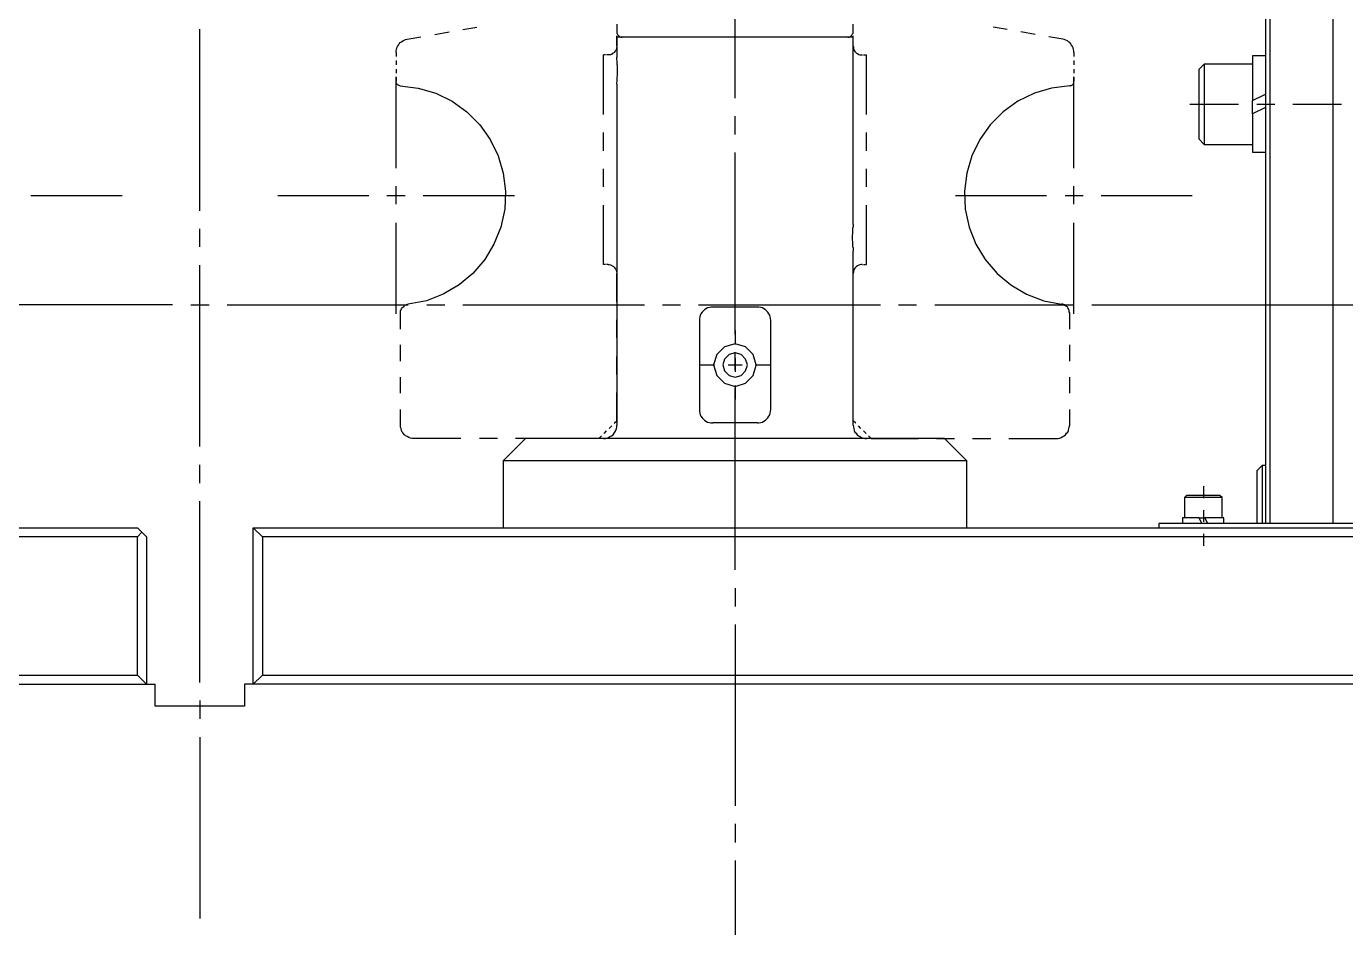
# Model space of a CAD drawing. Header units: millimetres. Extents: x -211 to 45495, y 24 to 52952.
# Drawn here: x 23245.5 to 23541.3, y 27291.8 to 27493.9 of the extents above; entities that cross this region are included whole.
import ezdxf

# ---------------------------------------------------------------- set-up
doc = ezdxf.new("R2010")
doc.units = ezdxf.units.MM
doc.layers.add('Layer2', color=7, linetype='Continuous')

# ---------------------------------------------------------------- blocks, each defined once
blk = doc.blocks.new('BLKF375')
at = {"layer": 'Layer2', "color": 7, "linetype": 'Continuous', "lineweight": 25}
for p, q in [((23478.06, 27431.52), (23477.89, 27431.61)), ((23478.32, 27431.44), (23478.06, 27431.52)), ((23478.49, 27431.26), (23478.32, 27431.44)), ((23478.75, 27431.09), (23478.49, 27431.26)), ((23478.92, 27430.92), (23478.75, 27431.09)), ((23479.01, 27430.75), (23478.92, 27430.92)), ((23479.18, 27430.58), (23479.01, 27430.75)), ((23479.27, 27430.32), (23479.18, 27430.58)), ((23479.35, 27430.15), (23479.27, 27430.32)), ((23479.35, 27429.89), (23479.35, 27430.15)), ((23479.44, 27429.63), (23479.35, 27429.89)), ((23479.44, 27426.01), (23479.44, 27429.63))]:
    blk.add_line(p, q, dxfattribs=at)
blk = doc.blocks.new('BLKF376')
at = {"layer": 'Layer2', "color": 7, "linetype": 'Continuous', "lineweight": 25}
for p, q in [((23479.44, 27480.52), (23475.39, 27480.01)), ((23467.81, 27477.08), (23464.54, 27474.75)), ((23471.52, 27478.89), (23467.81, 27477.08)), ((23475.39, 27480.01), (23471.52, 27478.89)), ((23464.54, 27474.75), (23461.61, 27471.82)), ((23461.61, 27471.82), (23459.29, 27468.55)), ((23459.29, 27468.55), (23457.48, 27464.85)), ((23457.48, 27464.85), (23456.36, 27460.97)), ((23456.36, 27460.97), (23455.84, 27456.93)), ((23455.84, 27456.93), (23456.02, 27452.88)), ((23456.02, 27452.88), (23456.88, 27448.83)), ((23456.88, 27448.83), (23458.43, 27445.04)), ((23458.43, 27445.04), (23460.49, 27441.6)), ((23460.49, 27441.6), (23463.16, 27438.5)), ((23463.16, 27438.5), (23466.26, 27435.91)), ((23466.26, 27435.91), (23469.79, 27433.85)), ((23469.79, 27433.85), (23473.67, 27432.38))]:
    blk.add_line(p, q, dxfattribs=at)
blk = doc.blocks.new('BLKF377')
at = {"layer": 'Layer2', "color": 7, "linetype": 'Continuous', "lineweight": 25}
for p, q in [((23479.01, 27402.93), (23479.18, 27403.28)), ((23479.18, 27403.28), (23479.27, 27403.71)), ((23479.27, 27403.71), (23479.35, 27404.05)), ((23476.43, 27401.47), (23476.77, 27401.47)), ((23476.77, 27401.47), (23477.2, 27401.56)), ((23477.2, 27401.56), (23477.54, 27401.73)), ((23477.54, 27401.73), (23477.89, 27401.9)), ((23477.89, 27401.9), (23478.23, 27402.07)), ((23478.23, 27402.07), (23478.49, 27402.33)), ((23478.49, 27402.33), (23478.75, 27402.67)), ((23478.75, 27402.67), (23479.01, 27402.93))]:
    blk.add_line(p, q, dxfattribs=at)
blk = doc.blocks.new('BLKF378')
at = {"layer": 'Layer2', "color": 7, "linetype": 'Continuous', "lineweight": 25}
for p, q in [((23479.44, 27480.52), (23479.53, 27480.52)), ((23479.53, 27480.52), (23479.7, 27480.61)), ((23479.7, 27480.61), (23479.78, 27480.61)), ((23479.78, 27480.61), (23479.96, 27480.69)), ((23479.96, 27480.69), (23480.04, 27480.78)), ((23480.04, 27480.78), (23480.13, 27480.87)), ((23480.13, 27480.87), (23480.21, 27480.95)), ((23480.21, 27480.95), (23480.3, 27481.04)), ((23480.3, 27481.12), (23480.39, 27481.3)), ((23480.3, 27481.04), (23480.3, 27481.12)), ((23480.39, 27481.3), (23480.39, 27481.38))]:
    blk.add_line(p, q, dxfattribs=at)
blk = doc.blocks.new('BLKF381')
at = {"layer": 'Layer2', "color": 7, "linetype": 'Continuous', "lineweight": 25}
for p, q in [((23478.58, 27490.77), (23478.23, 27490.94)), ((23478.92, 27490.6), (23478.58, 27490.77)), ((23479.18, 27490.43), (23478.92, 27490.6)), ((23479.44, 27490.25), (23479.18, 27490.43)), ((23479.7, 27489.99), (23479.44, 27490.25)), ((23479.87, 27489.65), (23479.7, 27489.99)), ((23480.04, 27489.39), (23479.87, 27489.65)), ((23480.21, 27489.05), (23480.04, 27489.39)), ((23480.3, 27488.7), (23480.21, 27489.05)), ((23480.39, 27488.36), (23480.3, 27488.7)), ((23480.39, 27488.01), (23480.39, 27488.36))]:
    blk.add_line(p, q, dxfattribs=at)
blk = doc.blocks.new('BLKF382')
at = {"layer": 'Layer2', "color": 7, "linetype": 'Continuous', "lineweight": 25}
for p, q in [((23430.87, 27489.48), (23430.96, 27489.22)), ((23430.96, 27489.22), (23430.96, 27488.96)), ((23430.96, 27488.96), (23431.04, 27488.7)), ((23431.04, 27488.7), (23431.13, 27488.44)), ((23431.13, 27488.44), (23431.3, 27488.27)), ((23431.3, 27488.27), (23431.47, 27488.01)), ((23431.47, 27488.01), (23431.65, 27487.84)), ((23431.65, 27487.84), (23431.9, 27487.76)), ((23431.9, 27487.76), (23432.16, 27487.58)), ((23432.16, 27487.58), (23432.42, 27487.5)), ((23432.42, 27487.5), (23432.68, 27487.5))]:
    blk.add_line(p, q, dxfattribs=at)
blk = doc.blocks.new('BLKF383')
at = {"layer": 'Layer2', "color": 7, "linetype": 'Continuous', "lineweight": 25}
for p, q in [((23431.04, 27439.19), (23430.96, 27439.01)), ((23430.96, 27439.01), (23430.96, 27438.76)), ((23431.13, 27439.45), (23431.04, 27439.19)), ((23431.3, 27439.7), (23431.13, 27439.45)), ((23431.47, 27439.88), (23431.3, 27439.7)), ((23431.65, 27440.05), (23431.47, 27439.88)), ((23431.9, 27440.22), (23431.65, 27440.05)), ((23432.16, 27440.31), (23431.9, 27440.22)), ((23432.42, 27440.39), (23432.16, 27440.31)), ((23432.68, 27440.48), (23432.42, 27440.39)), ((23432.94, 27440.48), (23432.68, 27440.48))]:
    blk.add_line(p, q, dxfattribs=at)
blk = doc.blocks.new('BLKF384')
at = {"layer": 'Layer2', "color": 7, "linetype": 'Continuous', "lineweight": 25}
for p, q in [((23375.93, 27440.48), (23376.19, 27440.48)), ((23376.19, 27440.48), (23376.45, 27440.39)), ((23376.45, 27440.39), (23376.71, 27440.31)), ((23376.71, 27440.31), (23376.88, 27440.22)), ((23376.88, 27440.22), (23377.14, 27440.05)), ((23377.14, 27440.05), (23377.31, 27439.88)), ((23377.31, 27439.88), (23377.48, 27439.7)), ((23377.48, 27439.7), (23377.65, 27439.45)), ((23377.65, 27439.45), (23377.74, 27439.19)), ((23377.74, 27439.19), (23377.82, 27439.01)), ((23377.82, 27439.01), (23377.91, 27438.76))]:
    blk.add_line(p, q, dxfattribs=at)
blk = doc.blocks.new('BLKF385')
at = {"layer": 'Layer2', "color": 7, "linetype": 'Continuous', "lineweight": 25}
for p, q in [((23377.82, 27488.96), (23377.74, 27488.7)), ((23377.91, 27489.22), (23377.82, 27488.96)), ((23377.91, 27489.48), (23377.91, 27489.22)), ((23376.45, 27487.5), (23376.19, 27487.5)), ((23376.71, 27487.58), (23376.45, 27487.5)), ((23376.88, 27487.76), (23376.71, 27487.58)), ((23377.14, 27487.84), (23376.88, 27487.76)), ((23377.31, 27488.01), (23377.14, 27487.84)), ((23377.48, 27488.27), (23377.31, 27488.01)), ((23377.65, 27488.44), (23377.48, 27488.27)), ((23377.74, 27488.7), (23377.65, 27488.44))]:
    blk.add_line(p, q, dxfattribs=at)
blk = doc.blocks.new('BLKF386')
at = {"layer": 'Layer2', "color": 7, "linetype": 'Continuous', "lineweight": 25}
for p, q in [((23328.48, 27488.7), (23328.57, 27489.05)), ((23328.57, 27489.05), (23328.74, 27489.39)), ((23328.74, 27489.39), (23328.91, 27489.65)), ((23328.91, 27489.65), (23329.08, 27489.99)), ((23329.08, 27489.99), (23329.34, 27490.25)), ((23329.34, 27490.25), (23329.6, 27490.43)), ((23329.6, 27490.43), (23329.95, 27490.6)), ((23329.95, 27490.6), (23330.2, 27490.77)), ((23330.2, 27490.77), (23330.55, 27490.94)), ((23328.4, 27488.36), (23328.48, 27488.7)), ((23328.4, 27488.01), (23328.4, 27488.36))]:
    blk.add_line(p, q, dxfattribs=at)
blk = doc.blocks.new('BLKF389')
at = {"layer": 'Layer2', "color": 7, "linetype": 'Continuous', "lineweight": 25}
for p, q in [((23328.4, 27481.3), (23328.4, 27481.38)), ((23328.48, 27481.12), (23328.4, 27481.3)), ((23328.57, 27481.04), (23328.48, 27481.12)), ((23328.57, 27480.95), (23328.57, 27481.04)), ((23328.65, 27480.87), (23328.57, 27480.95)), ((23328.74, 27480.78), (23328.65, 27480.87)), ((23328.91, 27480.69), (23328.74, 27480.78)), ((23329, 27480.61), (23328.91, 27480.69)), ((23329.08, 27480.61), (23329, 27480.61)), ((23329.26, 27480.52), (23329.08, 27480.61)), ((23329.34, 27480.52), (23329.26, 27480.52))]:
    blk.add_line(p, q, dxfattribs=at)
blk = doc.blocks.new('BLKF390')
at = {"layer": 'Layer2', "color": 7, "linetype": 'Continuous', "lineweight": 25}
for p, q in [((23329.51, 27403.71), (23329.43, 27404.05)), ((23329.6, 27403.28), (23329.51, 27403.71)), ((23329.77, 27402.93), (23329.6, 27403.28)), ((23330.03, 27402.67), (23329.77, 27402.93)), ((23330.29, 27402.33), (23330.03, 27402.67)), ((23330.55, 27402.07), (23330.29, 27402.33)), ((23330.89, 27401.9), (23330.55, 27402.07)), ((23331.24, 27401.73), (23330.89, 27401.9)), ((23331.67, 27401.56), (23331.24, 27401.73)), ((23332.01, 27401.47), (23331.67, 27401.56)), ((23332.44, 27401.47), (23332.01, 27401.47))]:
    blk.add_line(p, q, dxfattribs=at)
blk = doc.blocks.new('BLKF391')
at = {"layer": 'Layer2', "color": 7, "linetype": 'Continuous', "lineweight": 25}
for p, q in [((23329.34, 27480.52), (23333.39, 27480.01)), ((23333.39, 27480.01), (23337.35, 27478.89)), ((23337.35, 27478.89), (23340.97, 27477.08)), ((23340.97, 27477.08), (23344.24, 27474.75)), ((23344.24, 27474.75), (23347.17, 27471.82)), ((23347.17, 27471.82), (23349.49, 27468.55)), ((23349.49, 27468.55), (23351.3, 27464.85)), ((23351.3, 27464.85), (23352.42, 27460.97)), ((23352.42, 27460.97), (23352.94, 27456.93)), ((23352.94, 27456.93), (23352.77, 27452.88)), ((23352.77, 27452.88), (23351.9, 27448.83)), ((23351.9, 27448.83), (23350.35, 27445.04)), ((23350.35, 27445.04), (23348.29, 27441.6)), ((23348.29, 27441.6), (23345.62, 27438.5)), ((23342.52, 27435.91), (23338.99, 27433.85)), ((23345.62, 27438.5), (23342.52, 27435.91)), ((23338.99, 27433.85), (23335.2, 27432.38))]:
    blk.add_line(p, q, dxfattribs=at)
blk = doc.blocks.new('BLKF392')
at = {"layer": 'Layer2', "color": 7, "linetype": 'Continuous', "lineweight": 25}
for p, q in [((23329.43, 27430.15), (23329.51, 27430.32)), ((23329.43, 27429.63), (23329.43, 27430.15)), ((23329.51, 27430.32), (23329.6, 27430.58)), ((23329.6, 27430.58), (23329.77, 27430.75)), ((23329.77, 27430.75), (23329.95, 27430.92)), ((23329.95, 27430.92), (23330.12, 27431.09)), ((23330.12, 27431.09), (23330.29, 27431.26)), ((23330.29, 27431.26), (23330.46, 27431.44)), ((23330.46, 27431.44), (23330.72, 27431.52)), ((23330.72, 27431.52), (23330.98, 27431.61))]:
    blk.add_line(p, q, dxfattribs=at)
blk = doc.blocks.new('BLKF461')
at = {"layer": 'Layer2', "color": 7, "linetype": 'Continuous', "lineweight": 25}
for p, q in [((23430.53, 27491.8), (23430.61, 27491.89)), ((23430.61, 27491.89), (23430.7, 27492.06)), ((23430.7, 27492.06), (23430.78, 27492.23)), ((23430.78, 27492.23), (23430.87, 27492.32)), ((23430.87, 27492.32), (23430.87, 27492.49)), ((23429.67, 27491.46), (23430.01, 27491.46)), ((23430.01, 27491.46), (23430.18, 27491.54)), ((23430.18, 27491.54), (23430.27, 27491.63)), ((23430.27, 27491.63), (23430.44, 27491.72)), ((23430.44, 27491.72), (23430.53, 27491.8))]:
    blk.add_line(p, q, dxfattribs=at)
blk = doc.blocks.new('BLKF462')
at = {"layer": 'Layer2', "color": 7, "linetype": 'Continuous', "lineweight": 25}
for p, q in [((23377.91, 27492.66), (23377.91, 27492.32)), ((23377.91, 27492.32), (23378, 27492.23)), ((23378, 27492.23), (23378.08, 27492.06)), ((23378.08, 27492.06), (23378.17, 27491.89)), ((23378.17, 27491.89), (23378.26, 27491.8)), ((23378.26, 27491.8), (23378.34, 27491.72)), ((23378.34, 27491.72), (23378.51, 27491.63)), ((23378.51, 27491.63), (23378.6, 27491.54)), ((23378.6, 27491.54), (23378.77, 27491.46)), ((23378.77, 27491.46), (23378.94, 27491.46))]:
    blk.add_line(p, q, dxfattribs=at)
blk = doc.blocks.new('BLKF706')
at = {"layer": 'Layer2', "color": 7, "linetype": 'Continuous', "lineweight": 25}
for p, q in [((23377.48, 27402.93), (23377.65, 27403.28)), ((23377.65, 27403.28), (23377.82, 27403.71)), ((23377.82, 27403.71), (23377.91, 27404.05)), ((23374.9, 27401.47), (23375.33, 27401.47)), ((23375.33, 27401.47), (23375.67, 27401.56)), ((23375.67, 27401.56), (23376.02, 27401.73)), ((23376.02, 27401.73), (23376.36, 27401.9)), ((23376.36, 27401.9), (23376.71, 27402.07)), ((23376.71, 27402.07), (23377.05, 27402.33)), ((23377.05, 27402.33), (23377.31, 27402.67)), ((23377.31, 27402.67), (23377.48, 27402.93))]:
    blk.add_line(p, q, dxfattribs=at)
blk = doc.blocks.new('BLKF707')
at = {"layer": 'Layer2', "color": 7, "linetype": 'Continuous', "lineweight": 25}
for p, q in [((23430.87, 27404.48), (23430.96, 27404.05)), ((23430.96, 27404.05), (23431.04, 27403.71)), ((23431.04, 27403.71), (23431.13, 27403.28)), ((23431.13, 27403.28), (23431.3, 27402.93)), ((23431.3, 27402.93), (23431.56, 27402.67)), ((23431.56, 27402.67), (23431.82, 27402.33)), ((23431.82, 27402.33), (23432.08, 27402.07)), ((23432.08, 27402.07), (23432.42, 27401.9)), ((23432.42, 27401.9), (23432.77, 27401.73)), ((23432.77, 27401.73), (23433.11, 27401.56)), ((23433.11, 27401.56), (23433.54, 27401.47))]:
    blk.add_line(p, q, dxfattribs=at)
blk = doc.blocks.new('BLKF708')
at = {"layer": 'Layer2', "color": 7, "linetype": 'Continuous', "lineweight": 25}
for p, q in [((23430.87, 27449), (23430.78, 27448.57)), ((23430.78, 27448.57), (23430.78, 27447.45)), ((23430.87, 27449.43), (23430.87, 27449)), ((23430.78, 27447.45), (23430.7, 27447.02)), ((23430.7, 27447.02), (23430.7, 27446.59)), ((23430.7, 27446.59), (23430.7, 27446.42)), ((23430.7, 27446.42), (23430.7, 27445.99)), ((23430.7, 27445.99), (23430.78, 27445.56)), ((23430.78, 27445.56), (23430.78, 27445.47)), ((23430.78, 27445.47), (23430.78, 27445.04)), ((23430.78, 27445.04), (23430.78, 27444.61)), ((23430.78, 27444.61), (23430.87, 27444.18)), ((23430.87, 27444.18), (23430.87, 27443.92))]:
    blk.add_line(p, q, dxfattribs=at)
blk = doc.blocks.new('BLKF709')
at = {"layer": 'Layer2', "color": 7, "linetype": 'Continuous', "lineweight": 25}
for p, q in [((23377.91, 27486.46), (23377.91, 27486.64)), ((23378, 27486.12), (23377.91, 27486.46)), ((23378, 27486.03), (23378, 27486.12)), ((23378, 27485.69), (23378, 27486.03)), ((23378, 27485.26), (23378, 27485.69)), ((23378.08, 27485.17), (23378, 27485.26)), ((23378.08, 27484.74), (23378.08, 27485.17)), ((23378.08, 27484.31), (23378.08, 27484.74)), ((23378.08, 27484.22), (23378.08, 27484.31)), ((23378.08, 27483.79), (23378.08, 27484.22)), ((23378.08, 27483.36), (23378.08, 27483.79)), ((23378.08, 27483.28), (23378.08, 27483.36)), ((23378.08, 27482.85), (23378.08, 27483.28)), ((23377.91, 27481.12), (23378, 27481.56)), ((23377.91, 27480.95), (23377.91, 27481.12)), ((23378, 27482.42), (23378.08, 27482.85)), ((23378, 27481.56), (23378, 27482.42))]:
    blk.add_line(p, q, dxfattribs=at)
blk = doc.blocks.new('BLKF710')
at = {"layer": 'Layer2', "color": 7, "linetype": 'Continuous', "lineweight": 25}
for p, q in [((23378, 27491.37), (23377.91, 27491.37)), ((23378.08, 27491.46), (23378, 27491.46)), ((23378, 27491.46), (23378, 27491.37))]:
    blk.add_line(p, q, dxfattribs=at)
blk = doc.blocks.new('BLKF727')
at = {"layer": 'Layer2', "color": 7, "linetype": 'Continuous', "lineweight": 25}
for p, q in [((23396.43, 27407.93), (23396.43, 27407.58)), ((23396.43, 27407.58), (23396.51, 27407.15)), ((23396.51, 27407.15), (23396.6, 27406.81)), ((23396.6, 27406.81), (23396.77, 27406.46)), ((23396.77, 27406.46), (23397.03, 27406.12)), ((23397.03, 27406.12), (23397.29, 27405.86)), ((23397.29, 27405.86), (23397.54, 27405.6)), ((23397.54, 27405.6), (23397.89, 27405.34)), ((23397.89, 27405.34), (23398.23, 27405.17)), ((23398.23, 27405.17), (23398.66, 27405.09)), ((23398.66, 27405.09), (23399.01, 27405))]:
    blk.add_line(p, q, dxfattribs=at)
blk = doc.blocks.new('BLKF728')
at = {"layer": 'Layer2', "color": 7, "linetype": 'Continuous', "lineweight": 25}
for p, q in [((23397.03, 27429.8), (23396.77, 27429.46)), ((23397.29, 27430.06), (23397.03, 27429.8)), ((23397.54, 27430.32), (23397.29, 27430.06)), ((23397.89, 27430.58), (23397.54, 27430.32)), ((23398.23, 27430.75), (23397.89, 27430.58)), ((23398.66, 27430.83), (23398.23, 27430.75)), ((23399.01, 27430.92), (23398.66, 27430.83)), ((23399.44, 27430.92), (23399.01, 27430.92)), ((23396.51, 27428.77), (23396.43, 27428.34)), ((23396.6, 27429.11), (23396.51, 27428.77)), ((23396.77, 27429.46), (23396.6, 27429.11))]:
    blk.add_line(p, q, dxfattribs=at)
blk = doc.blocks.new('BLKF729')
at = {"layer": 'Layer2', "color": 7, "linetype": 'Continuous', "lineweight": 25}
for p, q in [((23410.2, 27430.83), (23409.77, 27430.92)), ((23410.55, 27430.75), (23410.2, 27430.83)), ((23410.89, 27430.58), (23410.55, 27430.75)), ((23411.24, 27430.32), (23410.89, 27430.58)), ((23411.5, 27430.06), (23411.24, 27430.32)), ((23411.75, 27429.8), (23411.5, 27430.06)), ((23412.01, 27429.46), (23411.75, 27429.8)), ((23412.18, 27429.11), (23412.01, 27429.46)), ((23412.27, 27428.77), (23412.18, 27429.11)), ((23412.36, 27428.34), (23412.27, 27428.77)), ((23412.44, 27427.99), (23412.36, 27428.34))]:
    blk.add_line(p, q, dxfattribs=at)
blk = doc.blocks.new('BLKF730')
at = {"layer": 'Layer2', "color": 7, "linetype": 'Continuous', "lineweight": 25}
for p, q in [((23411.5, 27405.86), (23411.75, 27406.12)), ((23411.75, 27406.12), (23412.01, 27406.46)), ((23412.01, 27406.46), (23412.18, 27406.81)), ((23412.18, 27406.81), (23412.27, 27407.15)), ((23412.27, 27407.15), (23412.36, 27407.58)), ((23412.36, 27407.58), (23412.44, 27407.93)), ((23409.43, 27405), (23409.77, 27405)), ((23409.77, 27405), (23410.2, 27405.09)), ((23410.2, 27405.09), (23410.55, 27405.17)), ((23410.55, 27405.17), (23410.89, 27405.34)), ((23410.89, 27405.34), (23411.24, 27405.6)), ((23411.24, 27405.6), (23411.5, 27405.86))]:
    blk.add_line(p, q, dxfattribs=at)
blk = doc.blocks.new('BLKF798')
at = {"layer": 'Layer2', "color": 7, "linetype": 'Continuous', "lineweight": 25}
for p, q in [((23402.02, 27422.05), (23400.3, 27420.33)), ((23404.43, 27422.74), (23402.02, 27422.05)), ((23406.76, 27422.05), (23404.43, 27422.74)), ((23408.48, 27420.33), (23406.76, 27422.05)), ((23400.3, 27420.33), (23399.61, 27418)), ((23399.61, 27418), (23400.3, 27415.59)), ((23409.17, 27418), (23408.48, 27420.33)), ((23400.3, 27415.59), (23402.02, 27413.87)), ((23406.76, 27413.87), (23408.48, 27415.59)), ((23402.02, 27413.87), (23404.43, 27413.18)), ((23404.43, 27413.18), (23406.76, 27413.87))]:
    blk.add_line(p, q, dxfattribs=at)
blk = doc.blocks.new('BLKF799')
at = {"layer": 'Layer2', "color": 7, "linetype": 'Continuous', "lineweight": 25}
for p, q in [((23402.02, 27419.29), (23401.68, 27418)), ((23401.68, 27418), (23402.02, 27416.63)), ((23403.06, 27420.33), (23402.02, 27419.29)), ((23404.43, 27420.67), (23403.06, 27420.33)), ((23405.81, 27420.33), (23404.43, 27420.67)), ((23406.76, 27419.29), (23405.81, 27420.33)), ((23407.19, 27418), (23406.76, 27419.29)), ((23402.02, 27416.63), (23403.06, 27415.59)), ((23403.06, 27415.59), (23404.43, 27415.25)), ((23404.43, 27415.25), (23405.81, 27415.59)), ((23405.81, 27415.59), (23406.76, 27416.63))]:
    blk.add_line(p, q, dxfattribs=at)
blk = doc.blocks.new('BLKF370')
at = {"layer": 'Layer2', "color": 7, "linetype": 'Continuous', "lineweight": 25}
for p, q in [((23538.43, 27581.45), (23538.43, 27382.44)), ((23523.36, 27580.41), (23523.36, 27382.44)), ((23524.39, 27382.44), (23524.39, 27580.41)), ((23404.43, 27477.77), (23404.43, 27518.5)), ((23284.39, 27452.53), (23284.39, 27493.27)), ((23337.09, 27492.06), (23340.28, 27492.66)), ((23343.38, 27493.18), (23346.48, 27493.7)), ((23377.91, 27494.39), (23377.91, 27492.66)), ((23430.87, 27492.66), (23430.87, 27494.39)), ((23430.87, 27492.49), (23430.87, 27492.66)), ((23465.4, 27493.18), (23462.3, 27493.7)), ((23471.69, 27492.06), (23468.5, 27492.66)), ((23330.55, 27490.94), (23330.89, 27491.03)), ((23330.89, 27491.03), (23333.99, 27491.54)), ((23377.91, 27489.48), (23377.91, 27491.72)), ((23377.91, 27491.37), (23377.91, 27491.29)), ((23377.91, 27491.29), (23377.91, 27486.89)), ((23430.7, 27491.46), (23378.08, 27491.46)), ((23378.94, 27491.46), (23379.12, 27491.46)), ((23430.78, 27491.46), (23430.7, 27491.46)), ((23430.87, 27491.37), (23430.78, 27491.46)), ((23430.87, 27489.48), (23430.87, 27491.72)), ((23430.87, 27491.29), (23430.87, 27491.37)), ((23430.87, 27449.43), (23430.87, 27491.29)), ((23477.89, 27491.03), (23474.79, 27491.54)), ((23478.23, 27490.94), (23477.89, 27491.03)), ((23328.4, 27488.01), (23328.4, 27487.15)), ((23328.4, 27486.21), (23328.4, 27485.26)), ((23375.07, 27487.5), (23374.9, 27487.5)), ((23374.9, 27474.15), (23374.9, 27487.5)), ((23375.33, 27487.5), (23375.16, 27487.5)), ((23375.59, 27487.5), (23375.5, 27487.5)), ((23375.93, 27487.5), (23375.76, 27487.5)), ((23376.19, 27487.5), (23375.93, 27487.5)), ((23377.91, 27486.64), (23377.91, 27486.98)), ((23432.68, 27487.5), (23432.94, 27487.5)), ((23432.94, 27487.5), (23433.02, 27487.5)), ((23433.2, 27487.5), (23433.37, 27487.5)), ((23433.45, 27487.5), (23433.63, 27487.5)), ((23433.8, 27487.5), (23433.88, 27487.5)), ((23433.88, 27474.15), (23433.88, 27487.5)), ((23480.39, 27488.01), (23480.39, 27487.15)), ((23480.39, 27486.21), (23480.39, 27485.26)), ((23520.43, 27487.24), (23520.43, 27477.25)), ((23523.36, 27487.24), (23520.43, 27487.24)), ((23328.4, 27484.31), (23328.4, 27483.36)), ((23480.39, 27484.31), (23480.39, 27483.36)), ((23509.58, 27485.43), (23508.37, 27484.22)), ((23508.37, 27484.22), (23508.37, 27468.64)), ((23509.58, 27485.43), (23509.58, 27467.43)), ((23520.43, 27485.43), (23509.58, 27485.43)), ((23328.4, 27462.09), (23328.4, 27482.59)), ((23328.4, 27482.5), (23328.4, 27481.56)), ((23328.4, 27481.38), (23328.4, 27481.56)), ((23377.91, 27480.95), (23377.91, 27404.48)), ((23480.39, 27462.09), (23480.39, 27482.59)), ((23480.39, 27482.5), (23480.39, 27481.56)), ((23480.39, 27481.38), (23480.39, 27481.56)), ((23520.43, 27477.25), (23523.36, 27478.71)), ((23520.43, 27474.24), (23520.43, 27477.25)), ((23506.39, 27476.47), (23517.33, 27476.47)), ((23523.36, 27475.7), (23520.43, 27474.24)), ((23520.43, 27474.24), (23520.43, 27465.71)), ((23521.38, 27476.47), (23525.42, 27476.47)), ((23529.47, 27476.47), (23540.41, 27476.47)), ((23404.43, 27469.67), (23404.43, 27473.72)), ((23374.9, 27465.97), (23374.9, 27470.1)), ((23433.88, 27465.97), (23433.88, 27470.1)), ((23508.37, 27468.64), (23509.58, 27467.43)), ((23404.43, 27424.89), (23404.43, 27465.62)), ((23509.58, 27467.43), (23520.43, 27467.43)), ((23520.43, 27465.71), (23523.36, 27465.71)), ((23374.9, 27457.87), (23374.9, 27461.92)), ((23433.88, 27457.87), (23433.88, 27461.92)), ((23328.4, 27454), (23328.4, 27458.05)), ((23480.39, 27454), (23480.39, 27458.05)), ((23246.5, 27455.98), (23267, 27455.98)), ((23301.87, 27455.98), (23322.28, 27455.98)), ((23326.33, 27455.98), (23330.46, 27455.98)), ((23334.51, 27455.98), (23354.92, 27455.98)), ((23374.9, 27440.48), (23374.9, 27453.83)), ((23433.88, 27440.48), (23433.88, 27453.83)), ((23453.86, 27455.98), (23474.27, 27455.98)), ((23478.41, 27455.98), (23482.45, 27455.98)), ((23486.5, 27455.98), (23506.91, 27455.98)), ((23284.39, 27444.44), (23284.39, 27448.49)), ((23328.4, 27429.46), (23328.4, 27449.87)), ((23480.39, 27429.46), (23480.39, 27449.87)), ((23430.87, 27443.92), (23430.87, 27443.49)), ((23430.87, 27404.48), (23430.87, 27443.49)), ((23284.39, 27399.66), (23284.39, 27440.31)), ((23375.07, 27440.48), (23374.9, 27440.48)), ((23375.33, 27440.48), (23375.16, 27440.48)), ((23375.59, 27440.48), (23375.5, 27440.48)), ((23375.93, 27440.48), (23375.76, 27440.48)), ((23377.91, 27438.76), (23377.91, 27438.5)), ((23430.96, 27438.76), (23430.87, 27438.5)), ((23432.94, 27440.48), (23433.02, 27440.48)), ((23433.2, 27440.48), (23433.37, 27440.48)), ((23433.45, 27440.48), (23433.63, 27440.48)), ((23433.8, 27440.48), (23433.88, 27440.48)), ((23377.91, 27432.13), (23377.91, 27438.5)), ((23430.87, 27432.13), (23430.87, 27438.5)), ((23278.28, 27431.44), (23237.63, 27431.44)), ((23282.41, 27431.44), (23286.46, 27431.44)), ((23290.51, 27431.44), (23331.15, 27431.44)), ((23330.98, 27431.61), (23331.15, 27431.61)), ((23335.2, 27432.38), (23331.15, 27431.61)), ((23335.28, 27431.44), (23339.33, 27431.44)), ((23343.38, 27431.44), (23384.11, 27431.44)), ((23388.16, 27431.44), (23392.21, 27431.44)), ((23396.25, 27431.44), (23436.99, 27431.44)), ((23409.43, 27430.92), (23399.44, 27430.92)), ((23409.77, 27430.92), (23409.43, 27430.92)), ((23441.03, 27431.44), (23445.08, 27431.44)), ((23449.21, 27431.44), (23480.39, 27431.44)), ((23473.67, 27432.38), (23477.63, 27431.61)), ((23477.89, 27431.61), (23477.63, 27431.61)), ((23484.43, 27431.44), (24295.37, 27431.44)), ((23329.43, 27426.01), (23329.43, 27429.63)), ((23377.91, 27424.03), (23377.91, 27428.08)), ((23396.43, 27428.34), (23396.43, 27427.99)), ((23396.43, 27427.99), (23396.43, 27407.93)), ((23412.44, 27407.93), (23412.44, 27427.99)), ((23430.87, 27424.03), (23430.87, 27428.08)), ((23404.43, 27425.67), (23404.43, 27422.57)), ((23329.43, 27418.86), (23329.43, 27422.48)), ((23479.44, 27418.86), (23479.44, 27422.48)), ((23377.91, 27415.85), (23377.91, 27419.9)), ((23396.68, 27418), (23399.78, 27418)), ((23402.88, 27418), (23405.98, 27418)), ((23404.43, 27416.8), (23404.43, 27420.84)), ((23404.43, 27419.47), (23404.43, 27416.45)), ((23406.76, 27416.63), (23407.19, 27417.92)), ((23408.48, 27415.59), (23409.17, 27417.92)), ((23409.08, 27418), (23412.18, 27418)), ((23430.87, 27415.85), (23430.87, 27419.9)), ((23329.43, 27411.63), (23329.43, 27415.25)), ((23479.44, 27411.63), (23479.44, 27415.25)), ((23404.43, 27413.35), (23404.43, 27410.25)), ((23404.43, 27372.02), (23404.43, 27412.66)), ((23377.91, 27405.43), (23377.91, 27411.8)), ((23430.87, 27405.43), (23430.87, 27411.8)), ((23329.43, 27404.48), (23329.43, 27408.01)), ((23479.44, 27404.48), (23479.44, 27408.01)), ((23329.43, 27404.05), (23329.43, 27404.48)), ((23375.07, 27402.59), (23375.59, 27403.19)), ((23376.19, 27403.71), (23376.79, 27404.31)), ((23377.31, 27404.91), (23377.91, 27405.43)), ((23377.91, 27404.05), (23377.91, 27404.48)), ((23399.01, 27405), (23399.44, 27405)), ((23409.43, 27405), (23399.44, 27405)), ((23431.47, 27404.91), (23430.87, 27405.43)), ((23432.59, 27403.71), (23432.08, 27404.31)), ((23433.8, 27402.59), (23433.2, 27403.19)), ((23479.35, 27404.05), (23479.44, 27404.48)), ((23342.95, 27401.47), (23332.44, 27401.47)), ((23351.13, 27401.47), (23347.08, 27401.47)), ((23357.42, 27401.47), (23352.42, 27396.47)), ((23359.22, 27401.47), (23355.18, 27401.47)), ((23451.37, 27401.47), (23357.42, 27401.47)), ((23373.86, 27401.47), (23363.36, 27401.47)), ((23373.86, 27401.47), (23374.47, 27402.07)), ((23433.54, 27401.47), (23433.88, 27401.47)), ((23434.92, 27401.47), (23434.32, 27402.07)), ((23434.92, 27401.47), (23445.51, 27401.47)), ((23449.56, 27401.47), (23453.61, 27401.47)), ((23456.36, 27396.47), (23451.37, 27401.47)), ((23457.65, 27401.47), (23461.79, 27401.47)), ((23465.83, 27401.47), (23476.43, 27401.47)), ((23284.39, 27391.48), (23284.39, 27395.61)), ((23456.36, 27396.47), (23352.42, 27396.47)), ((23352.42, 27396.47), (23352.42, 27381.49)), ((23456.36, 27381.49), (23456.36, 27396.47)), ((23522.58, 27395.44), (23521.38, 27394.24)), ((23521.38, 27394.24), (23521.38, 27382.44)), ((23522.58, 27395.44), (23522.58, 27382.44)), ((23523.36, 27395.44), (23522.58, 27395.44)), ((23505.62, 27388.72), (23505.19, 27388.29)), ((23513.11, 27388.72), (23505.62, 27388.72)), ((23509.41, 27390.79), (23509.41, 27388.12)), ((23513.63, 27388.29), (23513.11, 27388.72)), ((23284.39, 27346.79), (23284.39, 27387.43)), ((23513.63, 27388.29), (23505.19, 27388.29)), ((23505.19, 27388.29), (23505.19, 27383.73)), ((23509.41, 27385.45), (23509.41, 27382.78)), ((23513.63, 27383.73), (23513.63, 27388.29)), ((23499.42, 27382.44), (23499.42, 27381.49)), ((23649.43, 27382.44), (23499.42, 27382.44)), ((23504.76, 27383.73), (23504.76, 27382.44)), ((23508.46, 27383.73), (23504.76, 27383.73)), ((23508.46, 27383.73), (23509.75, 27383.73)), ((23509.06, 27382.44), (23508.46, 27383.73)), ((23513.97, 27383.73), (23509.75, 27383.73)), ((23509.75, 27383.73), (23510.35, 27382.44)), ((23513.97, 27382.44), (23513.97, 27383.73)), ((22881.38, 27381.49), (23270.44, 27381.49)), ((23270.44, 27381.49), (23272.42, 27379.42)), ((23270.44, 27379.42), (23271.39, 27380.46)), ((23296.36, 27381.49), (23298.43, 27379.42)), ((23296.36, 27346.44), (23296.36, 27381.49)), ((23296.36, 27381.49), (23687.41, 27381.49)), ((23509.41, 27380.11), (23509.41, 27377.44)), ((23270.44, 27379.42), (22881.38, 27379.42)), ((23270.44, 27348.42), (23270.44, 27379.42)), ((23272.42, 27379.42), (23272.42, 27346.44)), ((23687.41, 27379.42), (23298.43, 27379.42)), ((23298.43, 27379.42), (23298.43, 27348.42)), ((23404.43, 27367.97), (23404.43, 27363.84)), ((23404.43, 27359.79), (23404.43, 27319.14)), ((22881.38, 27348.42), (23270.44, 27348.42)), ((23270.44, 27348.42), (23272.42, 27346.44)), ((23296.36, 27346.44), (23298.43, 27348.42)), ((23298.43, 27348.42), (23687.41, 27348.42)), ((22879.4, 27346.44), (23274.4, 27346.44)), ((23274.4, 27341.45), (23274.4, 27346.44)), ((23294.38, 27346.44), (23294.38, 27341.45)), ((23689.39, 27346.44), (23294.38, 27346.44)), ((23294.38, 27341.45), (23274.4, 27341.45)), ((23284.39, 27342.74), (23284.39, 27338.61)), ((23284.39, 27334.56), (23284.39, 27293.91)), ((23404.43, 27315.1), (23404.43, 27310.96)), ((23404.43, 27306.92), (23404.43, 27266.27))]:
    blk.add_line(p, q, dxfattribs=at)
for name in ['BLKF462', 'BLKF461', 'BLKF386', 'BLKF385', 'BLKF710', 'BLKF382', 'BLKF381', 'BLKF709', 'BLKF389', 'BLKF391', 'BLKF376', 'BLKF378', 'BLKF708', 'BLKF384', 'BLKF383', 'BLKF392', 'BLKF728', 'BLKF729', 'BLKF375', 'BLKF798', 'BLKF799', 'BLKF727', 'BLKF730', 'BLKF390', 'BLKF706', 'BLKF707', 'BLKF377']:
    blk.add_blockref(name, (0, 0), dxfattribs=at)

msp = doc.modelspace()

# ---------------------------------------------------------------- block references
at = {"layer": 'Layer2', "color": 7, "linetype": 'Continuous', "lineweight": 25}
msp.add_blockref('BLKF370', (0, 0), dxfattribs=at)

doc.saveas('drawing.dxf')
